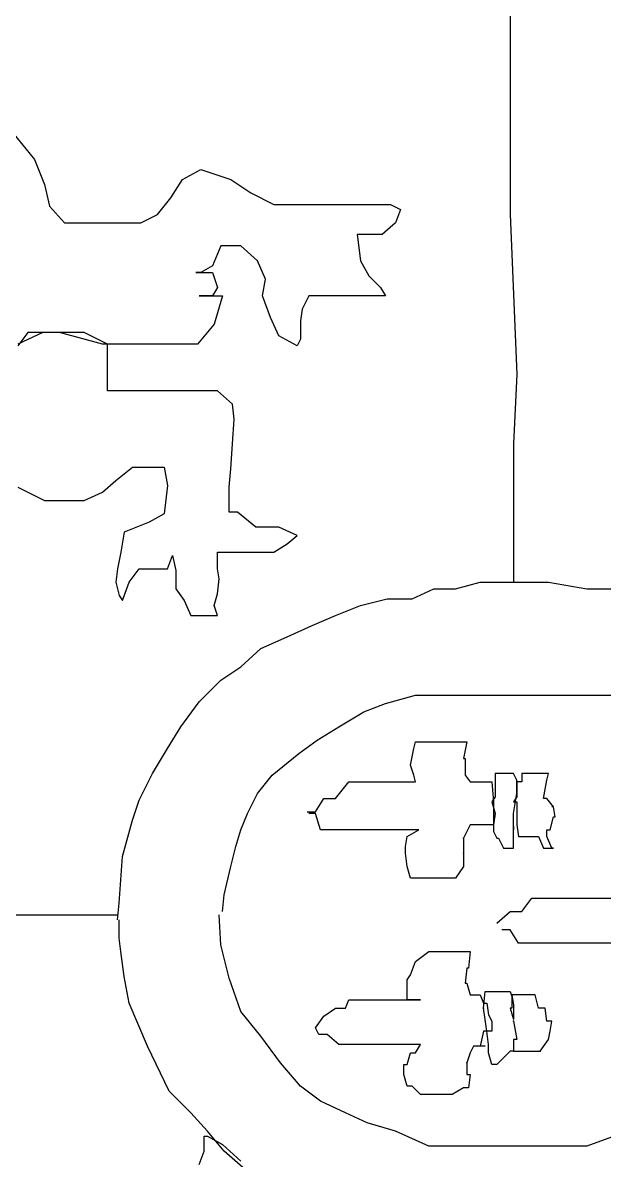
# Model space of a CAD drawing. Extents: x 731654 to 732244, y 4380181 to 4381208.
# Drawn here: x 731689.17 to 731692.67, y 4381040.71 to 4381047.54 of the extents above; entities that cross this region are included whole.
import ezdxf

# ---------------------------------------------------------------- set-up
doc = ezdxf.new("R2010")
doc.units = 0
doc.layers.get('0').update_dxf_attribs({"linetype": 'CONTINUOUS'})

msp = doc.modelspace()

# ---------------------------------------------------------------- linework, layer by layer
at = {"color": 0, "linetype": 'CONTINUOUS'}
for p, q in [((731692.1, 4381047.97), (731692.1, 4381047.32)), ((731692.1, 4381047.97), (731692.1, 4381047.32)), ((731692.1, 4381047.32), (731692.1, 4381046.39)), ((731692.1, 4381047.32), (731692.1, 4381046.39)), ((731689.11, 4381046.88), (731689.24, 4381046.72)), ((731689.11, 4381046.88), (731689.24, 4381046.72)), ((731689.24, 4381046.72), (731689.3, 4381046.57)), ((731689.24, 4381046.72), (731689.3, 4381046.57)), ((731690.13, 4381046.6), (731690.24, 4381046.66)), ((731690.13, 4381046.6), (731690.24, 4381046.66)), ((731690.24, 4381046.66), (731690.42, 4381046.6)), ((731690.24, 4381046.66), (731690.42, 4381046.6)), ((731690.06, 4381046.49), (731690.13, 4381046.6)), ((731690.06, 4381046.49), (731690.13, 4381046.6)), ((731690.42, 4381046.6), (731690.54, 4381046.52)), ((731690.42, 4381046.6), (731690.54, 4381046.52)), ((731689.3, 4381046.57), (731689.33, 4381046.44)), ((731689.3, 4381046.57), (731689.33, 4381046.44)), ((731690.54, 4381046.52), (731690.68, 4381046.45)), ((731690.54, 4381046.52), (731690.68, 4381046.45)), ((731689.98, 4381046.39), (731690.06, 4381046.49)), ((731689.98, 4381046.39), (731690.06, 4381046.49)), ((731689.33, 4381046.44), (731689.42, 4381046.34)), ((731689.33, 4381046.44), (731689.42, 4381046.34)), ((731689.88, 4381046.34), (731689.98, 4381046.39)), ((731689.88, 4381046.34), (731689.98, 4381046.39)), ((731690.68, 4381046.45), (731690.83, 4381046.45)), ((731690.68, 4381046.45), (731690.83, 4381046.45)), ((731690.83, 4381046.45), (731690.98, 4381046.45)), ((731690.83, 4381046.45), (731690.98, 4381046.45)), ((731690.98, 4381046.45), (731691.11, 4381046.45)), ((731690.98, 4381046.45), (731691.11, 4381046.45)), ((731691.11, 4381046.45), (731691.23, 4381046.45)), ((731691.11, 4381046.45), (731691.23, 4381046.45)), ((731691.23, 4381046.45), (731691.29, 4381046.45)), ((731691.23, 4381046.45), (731691.29, 4381046.45)), ((731691.29, 4381046.45), (731691.38, 4381046.45)), ((731691.29, 4381046.45), (731691.38, 4381046.45)), ((731691.38, 4381046.45), (731691.44, 4381046.42)), ((731691.38, 4381046.45), (731691.44, 4381046.42)), ((731691.44, 4381046.42), (731691.41, 4381046.34)), ((731691.44, 4381046.42), (731691.41, 4381046.34)), ((731692.1, 4381046.39), (731692.14, 4381045.43)), ((731692.1, 4381046.39), (731692.14, 4381045.43)), ((731689.42, 4381046.34), (731689.58, 4381046.34)), ((731689.42, 4381046.34), (731689.58, 4381046.34)), ((731689.58, 4381046.34), (731689.73, 4381046.34)), ((731689.58, 4381046.34), (731689.73, 4381046.34)), ((731689.73, 4381046.34), (731689.88, 4381046.34)), ((731689.73, 4381046.34), (731689.88, 4381046.34)), ((731691.41, 4381046.34), (731691.33, 4381046.27)), ((731691.41, 4381046.34), (731691.33, 4381046.27)), ((731691.24, 4381046.27), (731691.18, 4381046.27)), ((731691.18, 4381046.27), (731691.2, 4381046.11)), ((731691.24, 4381046.27), (731691.18, 4381046.27)), ((731691.18, 4381046.27), (731691.2, 4381046.11)), ((731691.33, 4381046.27), (731691.24, 4381046.27)), ((731691.33, 4381046.27), (731691.24, 4381046.27)), ((731690.36, 4381046.2), (731690.31, 4381046.08)), ((731690.36, 4381046.2), (731690.31, 4381046.08)), ((731690.48, 4381046.2), (731690.36, 4381046.2)), ((731690.48, 4381046.2), (731690.36, 4381046.2)), ((731690.58, 4381046.11), (731690.48, 4381046.2)), ((731690.58, 4381046.11), (731690.48, 4381046.2)), ((731690.63, 4381046), (731690.58, 4381046.11)), ((731690.63, 4381046), (731690.58, 4381046.11)), ((731691.2, 4381046.11), (731691.25, 4381046.02)), ((731691.2, 4381046.11), (731691.25, 4381046.02)), ((731690.31, 4381046.08), (731690.24, 4381046.04)), ((731690.31, 4381046.08), (731690.24, 4381046.04)), ((731690.24, 4381046.04), (731690.21, 4381046.04)), ((731690.21, 4381046.04), (731690.31, 4381046.04)), ((731690.24, 4381046.04), (731690.21, 4381046.04)), ((731690.21, 4381046.04), (731690.31, 4381046.04)), ((731690.31, 4381046.04), (731690.34, 4381045.95)), ((731690.31, 4381046.04), (731690.34, 4381045.95)), ((731690.61, 4381045.9), (731690.63, 4381046)), ((731690.61, 4381045.9), (731690.63, 4381046)), ((731691.25, 4381046.02), (731691.32, 4381045.95)), ((731691.25, 4381046.02), (731691.32, 4381045.95)), ((731690.34, 4381045.95), (731690.31, 4381045.9)), ((731690.34, 4381045.95), (731690.31, 4381045.9)), ((731691.32, 4381045.95), (731691.35, 4381045.9)), ((731691.32, 4381045.95), (731691.35, 4381045.9)), ((731690.31, 4381045.9), (731690.23, 4381045.9)), ((731690.23, 4381045.9), (731690.37, 4381045.9)), ((731690.31, 4381045.9), (731690.23, 4381045.9)), ((731690.23, 4381045.9), (731690.37, 4381045.9)), ((731690.37, 4381045.9), (731690.32, 4381045.73)), ((731690.37, 4381045.9), (731690.32, 4381045.73)), ((731690.66, 4381045.77), (731690.61, 4381045.9)), ((731690.66, 4381045.77), (731690.61, 4381045.9)), ((731690.89, 4381045.9), (731690.85, 4381045.82)), ((731690.89, 4381045.9), (731690.85, 4381045.82)), ((731690.92, 4381045.9), (731690.89, 4381045.9)), ((731690.92, 4381045.9), (731690.89, 4381045.9)), ((731691, 4381045.9), (731690.92, 4381045.9)), ((731691, 4381045.9), (731690.92, 4381045.9)), ((731691.07, 4381045.9), (731691, 4381045.9)), ((731691.07, 4381045.9), (731691, 4381045.9)), ((731691.2, 4381045.9), (731691.07, 4381045.9)), ((731691.2, 4381045.9), (731691.07, 4381045.9)), ((731691.3, 4381045.9), (731691.2, 4381045.9)), ((731691.3, 4381045.9), (731691.2, 4381045.9)), ((731691.35, 4381045.9), (731691.3, 4381045.9)), ((731691.35, 4381045.9), (731691.3, 4381045.9)), ((731690.71, 4381045.66), (731690.66, 4381045.77)), ((731690.71, 4381045.66), (731690.66, 4381045.77)), ((731690.85, 4381045.82), (731690.84, 4381045.75)), ((731690.85, 4381045.82), (731690.84, 4381045.75)), ((731690.32, 4381045.73), (731690.22, 4381045.61)), ((731690.32, 4381045.73), (731690.22, 4381045.61)), ((731690.84, 4381045.75), (731690.84, 4381045.64)), ((731690.84, 4381045.75), (731690.84, 4381045.64)), ((731689.2, 4381045.68), (731689.14, 4381045.6)), ((731689.29, 4381045.68), (731689.14, 4381045.61)), ((731689.2, 4381045.68), (731689.14, 4381045.6)), ((731689.29, 4381045.68), (731689.14, 4381045.61)), ((731689.29, 4381045.68), (731689.2, 4381045.68)), ((731689.29, 4381045.68), (731689.2, 4381045.68)), ((731689.39, 4381045.68), (731689.29, 4381045.68)), ((731689.39, 4381045.68), (731689.29, 4381045.68)), ((731689.39, 4381045.68), (731689.29, 4381045.68)), ((731689.39, 4381045.68), (731689.29, 4381045.68)), ((731689.54, 4381045.68), (731689.39, 4381045.68)), ((731689.65, 4381045.61), (731689.39, 4381045.68)), ((731689.54, 4381045.68), (731689.39, 4381045.68)), ((731689.65, 4381045.61), (731689.39, 4381045.68)), ((731689.68, 4381045.61), (731689.54, 4381045.68)), ((731689.68, 4381045.61), (731689.54, 4381045.68)), ((731690.82, 4381045.6), (731690.71, 4381045.66)), ((731690.82, 4381045.6), (731690.71, 4381045.66)), ((731690.84, 4381045.64), (731690.82, 4381045.6)), ((731690.84, 4381045.64), (731690.82, 4381045.6)), ((731689.81, 4381045.61), (731689.65, 4381045.61)), ((731689.81, 4381045.61), (731689.65, 4381045.61)), ((731689.68, 4381045.55), (731689.68, 4381045.61)), ((731689.68, 4381045.55), (731689.68, 4381045.61)), ((731689.92, 4381045.61), (731689.81, 4381045.61)), ((731689.92, 4381045.61), (731689.81, 4381045.61)), ((731690.06, 4381045.61), (731689.92, 4381045.61)), ((731690.06, 4381045.61), (731689.92, 4381045.61)), ((731690.22, 4381045.61), (731690.06, 4381045.61)), ((731690.22, 4381045.61), (731690.06, 4381045.61)), ((731689.68, 4381045.43), (731689.68, 4381045.55)), ((731689.68, 4381045.43), (731689.68, 4381045.55)), ((731689.68, 4381045.33), (731689.68, 4381045.43)), ((731689.68, 4381045.33), (731689.68, 4381045.43)), ((731692.14, 4381045.43), (731692.12, 4381045.01)), ((731692.14, 4381045.43), (731692.12, 4381045.01)), ((731689.75, 4381045.33), (731689.68, 4381045.33)), ((731689.75, 4381045.33), (731689.68, 4381045.33)), ((731689.86, 4381045.33), (731689.75, 4381045.33)), ((731689.86, 4381045.33), (731689.75, 4381045.33)), ((731690.02, 4381045.33), (731689.86, 4381045.33)), ((731690.02, 4381045.33), (731689.86, 4381045.33)), ((731690.22, 4381045.33), (731690.02, 4381045.33)), ((731690.22, 4381045.33), (731690.02, 4381045.33)), ((731690.34, 4381045.33), (731690.22, 4381045.33)), ((731690.34, 4381045.33), (731690.22, 4381045.33)), ((731690.43, 4381045.25), (731690.34, 4381045.33)), ((731690.43, 4381045.25), (731690.34, 4381045.33)), ((731690.44, 4381045.16), (731690.43, 4381045.25)), ((731690.44, 4381045.16), (731690.43, 4381045.25)), ((731690.43, 4381045.01), (731690.44, 4381045.16)), ((731690.43, 4381045.01), (731690.44, 4381045.16)), ((731690.42, 4381044.86), (731690.43, 4381045.01)), ((731690.42, 4381044.86), (731690.43, 4381045.01)), ((731692.12, 4381045.01), (731692.12, 4381044.56)), ((731692.12, 4381045.01), (731692.12, 4381044.56)), ((731689.73, 4381044.79), (731689.83, 4381044.87)), ((731689.73, 4381044.79), (731689.83, 4381044.87)), ((731689.83, 4381044.87), (731689.93, 4381044.87)), ((731689.83, 4381044.87), (731689.93, 4381044.87)), ((731689.93, 4381044.87), (731690.02, 4381044.87)), ((731689.93, 4381044.87), (731690.02, 4381044.87)), ((731690.02, 4381044.87), (731690.04, 4381044.76)), ((731690.02, 4381044.87), (731690.04, 4381044.76)), ((731690.41, 4381044.75), (731690.42, 4381044.86)), ((731690.41, 4381044.75), (731690.42, 4381044.86)), ((731689.14, 4381044.75), (731689.3, 4381044.67)), ((731689.14, 4381044.75), (731689.3, 4381044.67)), ((731689.65, 4381044.72), (731689.73, 4381044.79)), ((731689.65, 4381044.72), (731689.73, 4381044.79)), ((731690.04, 4381044.76), (731690.02, 4381044.59)), ((731690.04, 4381044.76), (731690.02, 4381044.59)), ((731690.41, 4381044.6), (731690.41, 4381044.75)), ((731690.41, 4381044.6), (731690.41, 4381044.75)), ((731689.54, 4381044.67), (731689.65, 4381044.72)), ((731689.54, 4381044.67), (731689.65, 4381044.72)), ((731689.3, 4381044.67), (731689.44, 4381044.67)), ((731689.3, 4381044.67), (731689.44, 4381044.67)), ((731689.44, 4381044.67), (731689.54, 4381044.67)), ((731689.44, 4381044.67), (731689.54, 4381044.67)), ((731689.93, 4381044.54), (731689.78, 4381044.48)), ((731689.93, 4381044.54), (731689.78, 4381044.48)), ((731690.02, 4381044.59), (731689.93, 4381044.54)), ((731690.02, 4381044.59), (731689.93, 4381044.54)), ((731690.46, 4381044.6), (731690.41, 4381044.6)), ((731690.46, 4381044.6), (731690.41, 4381044.6)), ((731690.57, 4381044.51), (731690.46, 4381044.6)), ((731690.57, 4381044.51), (731690.46, 4381044.6)), ((731692.12, 4381044.56), (731692.12, 4381044.31)), ((731692.12, 4381044.56), (731692.12, 4381044.31)), ((731689.78, 4381044.48), (731689.76, 4381044.36)), ((731689.78, 4381044.48), (731689.76, 4381044.36)), ((731690.71, 4381044.51), (731690.57, 4381044.51)), ((731690.71, 4381044.51), (731690.57, 4381044.51)), ((731690.82, 4381044.46), (731690.71, 4381044.51)), ((731690.82, 4381044.46), (731690.71, 4381044.51)), ((731690.68, 4381044.36), (731690.76, 4381044.41)), ((731690.68, 4381044.36), (731690.76, 4381044.41)), ((731690.76, 4381044.41), (731690.82, 4381044.46)), ((731690.76, 4381044.41), (731690.82, 4381044.46)), ((731689.76, 4381044.36), (731689.74, 4381044.26)), ((731689.76, 4381044.36), (731689.74, 4381044.26)), ((731690.04, 4381044.26), (731690.07, 4381044.34)), ((731690.04, 4381044.26), (731690.07, 4381044.34)), ((731690.07, 4381044.34), (731690.09, 4381044.25)), ((731690.07, 4381044.34), (731690.09, 4381044.25)), ((731690.34, 4381044.26), (731690.34, 4381044.36)), ((731690.34, 4381044.36), (731690.43, 4381044.36)), ((731690.34, 4381044.26), (731690.34, 4381044.36)), ((731690.34, 4381044.36), (731690.43, 4381044.36)), ((731690.43, 4381044.36), (731690.52, 4381044.36)), ((731690.43, 4381044.36), (731690.52, 4381044.36)), ((731690.52, 4381044.36), (731690.58, 4381044.36)), ((731690.52, 4381044.36), (731690.58, 4381044.36)), ((731690.58, 4381044.36), (731690.68, 4381044.36)), ((731690.58, 4381044.36), (731690.68, 4381044.36)), ((731692.12, 4381044.31), (731692.12, 4381044.18)), ((731692.12, 4381044.31), (731692.12, 4381044.18)), ((731689.74, 4381044.26), (731689.73, 4381044.18)), ((731689.74, 4381044.26), (731689.73, 4381044.18)), ((731689.81, 4381044.18), (731689.87, 4381044.26)), ((731689.81, 4381044.18), (731689.87, 4381044.26)), ((731689.87, 4381044.26), (731689.95, 4381044.26)), ((731689.87, 4381044.26), (731689.95, 4381044.26)), ((731689.95, 4381044.26), (731690.04, 4381044.26)), ((731689.95, 4381044.26), (731690.04, 4381044.26)), ((731690.09, 4381044.25), (731690.09, 4381044.14)), ((731690.09, 4381044.25), (731690.09, 4381044.14)), ((731690.35, 4381044.2), (731690.34, 4381044.26)), ((731690.35, 4381044.2), (731690.34, 4381044.26)), ((731690.34, 4381044.11), (731690.35, 4381044.2)), ((731690.34, 4381044.11), (731690.35, 4381044.2)), ((731689.73, 4381044.18), (731689.75, 4381044.1)), ((731689.73, 4381044.18), (731689.75, 4381044.1)), ((731689.77, 4381044.07), (731689.81, 4381044.18)), ((731689.77, 4381044.07), (731689.81, 4381044.18)), ((731690.09, 4381044.14), (731690.14, 4381044.07)), ((731690.09, 4381044.14), (731690.14, 4381044.07)), ((731691.51, 4381044.08), (731691.64, 4381044.14)), ((731691.51, 4381044.08), (731691.64, 4381044.14)), ((731691.64, 4381044.14), (731691.77, 4381044.14)), ((731691.64, 4381044.14), (731691.77, 4381044.14)), ((731691.77, 4381044.14), (731691.92, 4381044.18)), ((731691.77, 4381044.14), (731691.92, 4381044.18)), ((731691.92, 4381044.18), (731692.06, 4381044.18)), ((731691.92, 4381044.18), (731692.06, 4381044.18)), ((731692.06, 4381044.18), (731692.14, 4381044.18)), ((731692.06, 4381044.18), (731692.14, 4381044.18)), ((731692.14, 4381044.18), (731692.33, 4381044.18)), ((731692.14, 4381044.18), (731692.33, 4381044.18)), ((731692.33, 4381044.18), (731692.56, 4381044.14)), ((731692.33, 4381044.18), (731692.56, 4381044.14)), ((731692.56, 4381044.14), (731692.74, 4381044.14)), ((731692.56, 4381044.14), (731692.74, 4381044.14)), ((731689.75, 4381044.1), (731689.77, 4381044.07)), ((731689.75, 4381044.1), (731689.77, 4381044.07)), ((731690.14, 4381044.07), (731690.18, 4381043.98)), ((731690.14, 4381044.07), (731690.18, 4381043.98)), ((731690.32, 4381044.04), (731690.34, 4381044.11)), ((731690.32, 4381044.04), (731690.34, 4381044.11)), ((731691.2, 4381044.04), (731691.36, 4381044.08)), ((731691.2, 4381044.04), (731691.36, 4381044.08)), ((731691.36, 4381044.08), (731691.51, 4381044.08)), ((731691.36, 4381044.08), (731691.51, 4381044.08)), ((731690.34, 4381043.98), (731690.32, 4381044.04)), ((731690.34, 4381043.98), (731690.32, 4381044.04)), ((731691.05, 4381043.98), (731691.2, 4381044.04)), ((731691.05, 4381043.98), (731691.2, 4381044.04)), ((731690.18, 4381043.98), (731690.23, 4381043.98)), ((731690.18, 4381043.98), (731690.23, 4381043.98)), ((731690.23, 4381043.98), (731690.28, 4381043.98)), ((731690.23, 4381043.98), (731690.28, 4381043.98)), ((731690.28, 4381043.98), (731690.34, 4381043.98)), ((731690.28, 4381043.98), (731690.34, 4381043.98)), ((731690.91, 4381043.92), (731691.05, 4381043.98)), ((731690.91, 4381043.92), (731691.05, 4381043.98)), ((731690.76, 4381043.85), (731690.91, 4381043.92)), ((731690.76, 4381043.85), (731690.91, 4381043.92)), ((731690.6, 4381043.78), (731690.76, 4381043.85)), ((731690.6, 4381043.78), (731690.76, 4381043.85)), ((731690.48, 4381043.67), (731690.6, 4381043.78)), ((731690.48, 4381043.67), (731690.6, 4381043.78)), ((731690.36, 4381043.59), (731690.48, 4381043.67)), ((731690.36, 4381043.59), (731690.48, 4381043.67)), ((731690.23, 4381043.46), (731690.36, 4381043.59)), ((731690.23, 4381043.46), (731690.36, 4381043.59)), ((731690.12, 4381043.31), (731690.23, 4381043.46)), ((731690.12, 4381043.31), (731690.23, 4381043.46)), ((731691.22, 4381043.4), (731691.35, 4381043.45)), ((731691.22, 4381043.4), (731691.35, 4381043.45)), ((731691.35, 4381043.45), (731691.53, 4381043.5)), ((731691.35, 4381043.45), (731691.53, 4381043.5)), ((731691.53, 4381043.5), (731691.81, 4381043.5)), ((731691.53, 4381043.5), (731691.81, 4381043.5)), ((731691.81, 4381043.5), (731692.02, 4381043.5)), ((731691.81, 4381043.5), (731692.02, 4381043.5)), ((731692.02, 4381043.5), (731692.22, 4381043.5)), ((731692.02, 4381043.5), (731692.22, 4381043.5)), ((731692.22, 4381043.5), (731692.46, 4381043.5)), ((731692.22, 4381043.5), (731692.46, 4381043.5)), ((731692.46, 4381043.5), (731692.65, 4381043.5)), ((731692.46, 4381043.5), (731692.65, 4381043.5)), ((731692.65, 4381043.5), (731692.84, 4381043.5)), ((731692.65, 4381043.5), (731692.84, 4381043.5)), ((731691.07, 4381043.31), (731691.22, 4381043.4)), ((731691.07, 4381043.31), (731691.22, 4381043.4)), ((731690.04, 4381043.18), (731690.12, 4381043.31)), ((731690.04, 4381043.18), (731690.12, 4381043.31)), ((731690.94, 4381043.23), (731691.07, 4381043.31)), ((731690.94, 4381043.23), (731691.07, 4381043.31)), ((731689.95, 4381043.03), (731690.04, 4381043.18)), ((731689.95, 4381043.03), (731690.04, 4381043.18)), ((731690.83, 4381043.15), (731690.94, 4381043.23)), ((731690.83, 4381043.15), (731690.94, 4381043.23)), ((731691.5, 4381043.08), (731691.52, 4381043.18)), ((731691.5, 4381043.08), (731691.52, 4381043.18)), ((731691.52, 4381043.18), (731691.53, 4381043.22)), ((731691.52, 4381043.18), (731691.53, 4381043.22)), ((731691.53, 4381043.22), (731691.56, 4381043.22)), ((731691.53, 4381043.22), (731691.56, 4381043.22)), ((731691.56, 4381043.22), (731691.64, 4381043.22)), ((731691.56, 4381043.22), (731691.64, 4381043.22)), ((731691.64, 4381043.22), (731691.71, 4381043.22)), ((731691.64, 4381043.22), (731691.71, 4381043.22)), ((731691.71, 4381043.22), (731691.76, 4381043.22)), ((731691.71, 4381043.22), (731691.76, 4381043.22)), ((731691.76, 4381043.22), (731691.83, 4381043.22)), ((731691.76, 4381043.22), (731691.83, 4381043.22)), ((731691.84, 4381043.22), (731691.82, 4381043.12)), ((731691.84, 4381043.22), (731691.82, 4381043.12)), ((731691.83, 4381043.22), (731691.84, 4381043.22)), ((731691.83, 4381043.22), (731691.84, 4381043.22)), ((731690.67, 4381043.02), (731690.83, 4381043.15)), ((731690.67, 4381043.02), (731690.83, 4381043.15)), ((731691.82, 4381043.12), (731691.83, 4381043.12)), ((731691.82, 4381043.12), (731691.83, 4381043.12)), ((731691.83, 4381043.12), (731691.83, 4381043.02)), ((731691.83, 4381043.12), (731691.83, 4381043.02)), ((731691.52, 4381043.02), (731691.5, 4381043.08)), ((731691.52, 4381043.02), (731691.5, 4381043.08)), ((731689.87, 4381042.87), (731689.95, 4381043.03)), ((731689.87, 4381042.87), (731689.95, 4381043.03)), ((731690.58, 4381042.91), (731690.67, 4381043.02)), ((731690.58, 4381042.91), (731690.67, 4381043.02)), ((731691.05, 4381042.88), (731691.13, 4381042.98)), ((731691.05, 4381042.88), (731691.13, 4381042.98)), ((731691.13, 4381042.98), (731691.2, 4381042.98)), ((731691.13, 4381042.98), (731691.2, 4381042.98)), ((731691.2, 4381042.98), (731691.28, 4381042.98)), ((731691.2, 4381042.98), (731691.28, 4381042.98)), ((731691.28, 4381042.98), (731691.36, 4381042.98)), ((731691.28, 4381042.98), (731691.36, 4381042.98)), ((731691.36, 4381042.98), (731691.44, 4381042.98)), ((731691.36, 4381042.98), (731691.44, 4381042.98)), ((731691.44, 4381042.98), (731691.48, 4381042.98)), ((731691.44, 4381042.98), (731691.48, 4381042.98)), ((731691.48, 4381042.98), (731691.53, 4381042.98)), ((731691.48, 4381042.98), (731691.53, 4381042.98)), ((731691.53, 4381042.98), (731691.52, 4381043.02)), ((731691.53, 4381042.98), (731691.52, 4381043.02)), ((731691.83, 4381043.02), (731691.86, 4381042.98)), ((731691.83, 4381043.02), (731691.86, 4381042.98)), ((731691.86, 4381042.98), (731691.94, 4381042.98)), ((731691.86, 4381042.98), (731691.94, 4381042.98)), ((731691.94, 4381042.98), (731691.97, 4381042.98)), ((731691.94, 4381042.98), (731691.97, 4381042.98)), ((731691.97, 4381042.98), (731691.99, 4381042.98)), ((731691.97, 4381042.98), (731691.99, 4381042.98)), ((731691.99, 4381042.98), (731692, 4381042.86)), ((731691.99, 4381042.98), (731692, 4381042.86)), ((731692.04, 4381043.03), (731692.01, 4381043.03)), ((731692.01, 4381043.03), (731692.01, 4381042.96)), ((731692.04, 4381043.03), (731692.01, 4381043.03)), ((731692.01, 4381043.03), (731692.01, 4381042.96)), ((731692.08, 4381043.03), (731692.04, 4381043.03)), ((731692.08, 4381043.03), (731692.04, 4381043.03)), ((731692.12, 4381043.03), (731692.08, 4381043.03)), ((731692.12, 4381043.03), (731692.08, 4381043.03)), ((731692.14, 4381042.99), (731692.12, 4381043.03)), ((731692.14, 4381042.99), (731692.12, 4381043.03)), ((731692.14, 4381042.91), (731692.14, 4381042.99)), ((731692.14, 4381042.91), (731692.14, 4381042.99)), ((731692.17, 4381042.98), (731692.14, 4381042.98)), ((731692.14, 4381042.98), (731692.14, 4381042.89)), ((731692.17, 4381042.98), (731692.14, 4381042.98)), ((731692.14, 4381042.98), (731692.14, 4381042.89)), ((731692.22, 4381043.03), (731692.17, 4381043.03)), ((731692.17, 4381043.03), (731692.17, 4381042.98)), ((731692.22, 4381043.03), (731692.17, 4381043.03)), ((731692.17, 4381043.03), (731692.17, 4381042.98)), ((731692.25, 4381043.03), (731692.22, 4381043.03)), ((731692.25, 4381043.03), (731692.22, 4381043.03)), ((731692.28, 4381043.03), (731692.25, 4381043.03)), ((731692.28, 4381043.03), (731692.25, 4381043.03)), ((731692.31, 4381043.03), (731692.28, 4381043.03)), ((731692.31, 4381043.03), (731692.28, 4381043.03)), ((731692.3, 4381042.88), (731692.32, 4381042.99)), ((731692.3, 4381042.88), (731692.32, 4381042.99)), ((731692.33, 4381043.03), (731692.31, 4381043.03)), ((731692.33, 4381043.03), (731692.31, 4381043.03)), ((731692.32, 4381042.99), (731692.33, 4381043.03)), ((731692.32, 4381042.99), (731692.33, 4381043.03)), ((731690.52, 4381042.79), (731690.58, 4381042.91)), ((731690.52, 4381042.79), (731690.58, 4381042.91)), ((731692.01, 4381042.96), (731692.01, 4381042.89)), ((731692.01, 4381042.96), (731692.01, 4381042.89)), ((731692.12, 4381042.79), (731692.14, 4381042.91)), ((731692.12, 4381042.79), (731692.14, 4381042.91)), ((731689.83, 4381042.75), (731689.87, 4381042.87)), ((731689.83, 4381042.75), (731689.87, 4381042.87)), ((731690.93, 4381042.8), (731690.98, 4381042.88)), ((731690.93, 4381042.8), (731690.98, 4381042.88)), ((731690.98, 4381042.88), (731691.05, 4381042.88)), ((731690.98, 4381042.88), (731691.05, 4381042.88)), ((731692.01, 4381042.89), (731691.99, 4381042.86)), ((731692.01, 4381042.89), (731691.99, 4381042.86)), ((731691.99, 4381042.86), (731692.01, 4381042.79)), ((731691.99, 4381042.86), (731692.01, 4381042.79)), ((731692, 4381042.86), (731692, 4381042.79)), ((731692, 4381042.86), (731692, 4381042.79)), ((731692.14, 4381042.89), (731692.12, 4381042.86)), ((731692.14, 4381042.89), (731692.12, 4381042.86)), ((731692.12, 4381042.86), (731692.14, 4381042.86)), ((731692.12, 4381042.86), (731692.14, 4381042.86)), ((731692.14, 4381042.86), (731692.14, 4381042.77)), ((731692.14, 4381042.86), (731692.14, 4381042.77)), ((731692.32, 4381042.88), (731692.3, 4381042.88)), ((731692.32, 4381042.88), (731692.3, 4381042.88)), ((731692.36, 4381042.83), (731692.32, 4381042.88)), ((731692.36, 4381042.83), (731692.32, 4381042.88)), ((731692.36, 4381042.83), (731692.35, 4381042.83)), ((731692.36, 4381042.83), (731692.35, 4381042.83)), ((731692.37, 4381042.77), (731692.36, 4381042.83)), ((731692.37, 4381042.77), (731692.36, 4381042.83)), ((731690.48, 4381042.69), (731690.52, 4381042.79)), ((731690.48, 4381042.69), (731690.52, 4381042.79)), ((731690.88, 4381042.8), (731690.93, 4381042.8)), ((731690.88, 4381042.8), (731690.93, 4381042.8)), ((731690.93, 4381042.79), (731690.89, 4381042.79)), ((731690.93, 4381042.79), (731690.89, 4381042.79)), ((731690.96, 4381042.69), (731690.93, 4381042.79)), ((731690.96, 4381042.69), (731690.93, 4381042.79)), ((731692, 4381042.79), (731692, 4381042.72)), ((731692.01, 4381042.79), (731692, 4381042.72)), ((731692, 4381042.79), (731692, 4381042.72)), ((731692.01, 4381042.79), (731692, 4381042.72)), ((731692.12, 4381042.69), (731692.12, 4381042.79)), ((731692.12, 4381042.69), (731692.12, 4381042.79)), ((731692.14, 4381042.77), (731692.14, 4381042.72)), ((731692.14, 4381042.77), (731692.14, 4381042.72)), ((731692.34, 4381042.69), (731692.36, 4381042.77)), ((731692.34, 4381042.69), (731692.36, 4381042.77)), ((731692.36, 4381042.77), (731692.37, 4381042.77)), ((731692.36, 4381042.77), (731692.37, 4381042.77)), ((731689.77, 4381042.53), (731689.83, 4381042.75)), ((731689.77, 4381042.53), (731689.83, 4381042.75)), ((731691.86, 4381042.72), (731691.82, 4381042.64)), ((731691.86, 4381042.72), (731691.82, 4381042.64)), ((731691.92, 4381042.72), (731691.86, 4381042.72)), ((731691.92, 4381042.72), (731691.86, 4381042.72)), ((731691.96, 4381042.72), (731691.92, 4381042.72)), ((731691.96, 4381042.72), (731691.92, 4381042.72)), ((731692, 4381042.72), (731691.96, 4381042.72)), ((731692, 4381042.72), (731691.96, 4381042.72)), ((731692, 4381042.72), (731692, 4381042.68)), ((731692, 4381042.72), (731692, 4381042.68)), ((731692.12, 4381042.64), (731692.12, 4381042.71)), ((731692.12, 4381042.71), (731692.12, 4381042.69)), ((731692.12, 4381042.64), (731692.12, 4381042.71)), ((731692.12, 4381042.71), (731692.12, 4381042.69)), ((731692.14, 4381042.72), (731692.15, 4381042.65)), ((731692.14, 4381042.72), (731692.15, 4381042.65)), ((731690.45, 4381042.59), (731690.48, 4381042.69)), ((731690.45, 4381042.59), (731690.48, 4381042.69)), ((731691.02, 4381042.69), (731690.96, 4381042.69)), ((731691.02, 4381042.69), (731690.96, 4381042.69)), ((731691.07, 4381042.69), (731691.02, 4381042.69)), ((731691.07, 4381042.69), (731691.02, 4381042.69)), ((731691.16, 4381042.69), (731691.07, 4381042.69)), ((731691.16, 4381042.69), (731691.07, 4381042.69)), ((731691.24, 4381042.69), (731691.16, 4381042.69)), ((731691.24, 4381042.69), (731691.16, 4381042.69)), ((731691.35, 4381042.69), (731691.24, 4381042.69)), ((731691.35, 4381042.69), (731691.24, 4381042.69)), ((731691.42, 4381042.69), (731691.35, 4381042.69)), ((731691.42, 4381042.69), (731691.35, 4381042.69)), ((731691.48, 4381042.69), (731691.42, 4381042.69)), ((731691.48, 4381042.69), (731691.42, 4381042.69)), ((731691.47, 4381042.59), (731691.48, 4381042.65)), ((731691.47, 4381042.59), (731691.48, 4381042.65)), ((731691.48, 4381042.65), (731691.55, 4381042.69)), ((731691.55, 4381042.69), (731691.48, 4381042.69)), ((731691.48, 4381042.65), (731691.55, 4381042.69)), ((731691.55, 4381042.69), (731691.48, 4381042.69)), ((731691.82, 4381042.64), (731691.82, 4381042.55)), ((731691.82, 4381042.64), (731691.82, 4381042.55)), ((731692, 4381042.68), (731692.02, 4381042.64)), ((731692, 4381042.68), (731692.02, 4381042.64)), ((731692.02, 4381042.64), (731692.03, 4381042.64)), ((731692.02, 4381042.64), (731692.03, 4381042.64)), ((731692.03, 4381042.64), (731692.06, 4381042.58)), ((731692.03, 4381042.64), (731692.06, 4381042.58)), ((731692.12, 4381042.58), (731692.12, 4381042.64)), ((731692.12, 4381042.58), (731692.12, 4381042.64)), ((731692.15, 4381042.65), (731692.17, 4381042.65)), ((731692.15, 4381042.65), (731692.17, 4381042.65)), ((731692.17, 4381042.65), (731692.2, 4381042.65)), ((731692.17, 4381042.65), (731692.2, 4381042.65)), ((731692.2, 4381042.65), (731692.22, 4381042.65)), ((731692.2, 4381042.65), (731692.22, 4381042.65)), ((731692.22, 4381042.65), (731692.27, 4381042.65)), ((731692.22, 4381042.65), (731692.27, 4381042.65)), ((731692.27, 4381042.65), (731692.3, 4381042.58)), ((731692.27, 4381042.65), (731692.3, 4381042.58)), ((731692.32, 4381042.65), (731692.32, 4381042.69)), ((731692.32, 4381042.69), (731692.34, 4381042.69)), ((731692.32, 4381042.65), (731692.32, 4381042.69)), ((731692.32, 4381042.69), (731692.34, 4381042.69)), ((731692.35, 4381042.58), (731692.32, 4381042.65)), ((731692.35, 4381042.58), (731692.32, 4381042.65)), ((731690.42, 4381042.47), (731690.45, 4381042.59)), ((731690.42, 4381042.47), (731690.45, 4381042.59)), ((731691.47, 4381042.55), (731691.47, 4381042.59)), ((731691.47, 4381042.55), (731691.47, 4381042.59)), ((731692.06, 4381042.58), (731692.12, 4381042.58)), ((731692.06, 4381042.58), (731692.12, 4381042.58)), ((731692.3, 4381042.58), (731692.36, 4381042.58)), ((731692.3, 4381042.58), (731692.36, 4381042.58)), ((731692.36, 4381042.58), (731692.35, 4381042.58)), ((731692.36, 4381042.58), (731692.35, 4381042.58)), ((731689.75, 4381042.25), (731689.77, 4381042.53)), ((731689.75, 4381042.25), (731689.77, 4381042.53)), ((731691.48, 4381042.47), (731691.47, 4381042.55)), ((731691.48, 4381042.47), (731691.47, 4381042.55)), ((731691.82, 4381042.55), (731691.82, 4381042.47)), ((731691.82, 4381042.55), (731691.82, 4381042.47)), ((731690.38, 4381042.3), (731690.42, 4381042.47)), ((731690.38, 4381042.3), (731690.42, 4381042.47)), ((731691.5, 4381042.4), (731691.48, 4381042.47)), ((731691.5, 4381042.4), (731691.48, 4381042.47)), ((731691.82, 4381042.47), (731691.77, 4381042.4)), ((731691.82, 4381042.47), (731691.77, 4381042.4)), ((731691.53, 4381042.4), (731691.5, 4381042.4)), ((731691.53, 4381042.4), (731691.5, 4381042.4)), ((731691.61, 4381042.4), (731691.53, 4381042.4)), ((731691.61, 4381042.4), (731691.53, 4381042.4)), ((731691.66, 4381042.4), (731691.61, 4381042.4)), ((731691.66, 4381042.4), (731691.61, 4381042.4)), ((731691.73, 4381042.4), (731691.66, 4381042.4)), ((731691.73, 4381042.4), (731691.66, 4381042.4)), ((731691.77, 4381042.4), (731691.73, 4381042.4)), ((731691.77, 4381042.4), (731691.73, 4381042.4)), ((731690.37, 4381042.2), (731690.38, 4381042.3)), ((731690.37, 4381042.2), (731690.38, 4381042.3)), ((731689.74, 4381042.15), (731689.75, 4381042.25)), ((731689.74, 4381042.15), (731689.75, 4381042.25)), ((731692.17, 4381042.2), (731692.23, 4381042.28)), ((731692.17, 4381042.2), (731692.23, 4381042.28)), ((731692.23, 4381042.28), (731692.29, 4381042.28)), ((731692.23, 4381042.28), (731692.29, 4381042.28)), ((731692.29, 4381042.28), (731692.36, 4381042.28)), ((731692.29, 4381042.28), (731692.36, 4381042.28)), ((731692.36, 4381042.28), (731692.42, 4381042.28)), ((731692.36, 4381042.28), (731692.42, 4381042.28)), ((731692.42, 4381042.28), (731692.49, 4381042.28)), ((731692.42, 4381042.28), (731692.49, 4381042.28)), ((731692.49, 4381042.28), (731692.55, 4381042.28)), ((731692.49, 4381042.28), (731692.55, 4381042.28)), ((731692.55, 4381042.28), (731692.6, 4381042.28)), ((731692.55, 4381042.28), (731692.6, 4381042.28)), ((731692.6, 4381042.28), (731692.66, 4381042.28)), ((731692.6, 4381042.28), (731692.66, 4381042.28)), ((731692.66, 4381042.28), (731692.71, 4381042.28)), ((731692.66, 4381042.28), (731692.71, 4381042.28)), ((731688.97, 4381042.18), (731689.59, 4381042.18)), ((731688.97, 4381042.18), (731689.59, 4381042.18)), ((731689.59, 4381042.18), (731689.74, 4381042.18)), ((731689.59, 4381042.18), (731689.74, 4381042.18)), ((731689.75, 4381042.04), (731689.75, 4381042.15)), ((731689.75, 4381042.04), (731689.75, 4381042.15)), ((731690.36, 4381042), (731690.35, 4381042.18)), ((731690.36, 4381042), (731690.35, 4381042.18)), ((731692.02, 4381042.13), (731692.1, 4381042.2)), ((731692.02, 4381042.13), (731692.1, 4381042.2)), ((731692.1, 4381042.2), (731692.17, 4381042.2)), ((731692.1, 4381042.2), (731692.17, 4381042.2)), ((731692.1, 4381042.09), (731692.05, 4381042.09)), ((731692.1, 4381042.09), (731692.05, 4381042.09)), ((731692.15, 4381042.01), (731692.1, 4381042.09)), ((731692.15, 4381042.01), (731692.1, 4381042.09)), ((731689.76, 4381041.96), (731689.75, 4381042.04)), ((731689.76, 4381041.96), (731689.75, 4381042.04)), ((731692.22, 4381042.01), (731692.15, 4381042.01)), ((731692.22, 4381042.01), (731692.15, 4381042.01)), ((731692.29, 4381042.01), (731692.22, 4381042.01)), ((731692.29, 4381042.01), (731692.22, 4381042.01)), ((731692.35, 4381042.01), (731692.29, 4381042.01)), ((731692.35, 4381042.01), (731692.29, 4381042.01)), ((731692.45, 4381042.01), (731692.35, 4381042.01)), ((731692.45, 4381042.01), (731692.35, 4381042.01)), ((731692.53, 4381042.01), (731692.45, 4381042.01)), ((731692.53, 4381042.01), (731692.45, 4381042.01)), ((731692.63, 4381042.01), (731692.53, 4381042.01)), ((731692.63, 4381042.01), (731692.53, 4381042.01)), ((731692.73, 4381042.01), (731692.63, 4381042.01)), ((731692.73, 4381042.01), (731692.63, 4381042.01)), ((731689.78, 4381041.81), (731689.76, 4381041.96)), ((731689.78, 4381041.81), (731689.76, 4381041.96)), ((731690.41, 4381041.8), (731690.36, 4381042)), ((731690.41, 4381041.8), (731690.36, 4381042)), ((731691.53, 4381041.9), (731691.61, 4381041.96)), ((731691.53, 4381041.9), (731691.61, 4381041.96)), ((731691.61, 4381041.96), (731691.68, 4381041.96)), ((731691.61, 4381041.96), (731691.68, 4381041.96)), ((731691.68, 4381041.96), (731691.76, 4381041.96)), ((731691.68, 4381041.96), (731691.76, 4381041.96)), ((731691.76, 4381041.96), (731691.81, 4381041.96)), ((731691.76, 4381041.96), (731691.81, 4381041.96)), ((731691.81, 4381041.96), (731691.86, 4381041.96)), ((731691.81, 4381041.96), (731691.86, 4381041.96)), ((731691.86, 4381041.96), (731691.85, 4381041.86)), ((731691.86, 4381041.96), (731691.85, 4381041.86)), ((731691.5, 4381041.82), (731691.53, 4381041.9)), ((731691.5, 4381041.82), (731691.53, 4381041.9)), ((731689.81, 4381041.65), (731689.78, 4381041.81)), ((731689.81, 4381041.65), (731689.78, 4381041.81)), ((731691.48, 4381041.79), (731691.5, 4381041.82)), ((731691.48, 4381041.79), (731691.5, 4381041.82)), ((731691.84, 4381041.86), (731691.83, 4381041.77)), ((731691.84, 4381041.86), (731691.83, 4381041.77)), ((731691.85, 4381041.86), (731691.84, 4381041.86)), ((731691.85, 4381041.86), (731691.84, 4381041.86)), ((731690.48, 4381041.6), (731690.41, 4381041.8)), ((731690.48, 4381041.6), (731690.41, 4381041.8)), ((731691.48, 4381041.67), (731691.48, 4381041.79)), ((731691.48, 4381041.67), (731691.48, 4381041.79)), ((731691.83, 4381041.77), (731691.84, 4381041.77)), ((731691.83, 4381041.77), (731691.84, 4381041.77)), ((731691.84, 4381041.77), (731691.86, 4381041.7)), ((731691.84, 4381041.77), (731691.86, 4381041.7)), ((731691.11, 4381041.62), (731691.13, 4381041.67)), ((731691.11, 4381041.62), (731691.13, 4381041.67)), ((731691.13, 4381041.67), (731691.21, 4381041.67)), ((731691.13, 4381041.67), (731691.21, 4381041.67)), ((731691.21, 4381041.67), (731691.26, 4381041.67)), ((731691.21, 4381041.67), (731691.26, 4381041.67)), ((731691.26, 4381041.67), (731691.35, 4381041.67)), ((731691.26, 4381041.67), (731691.35, 4381041.67)), ((731691.35, 4381041.67), (731691.44, 4381041.67)), ((731691.35, 4381041.67), (731691.44, 4381041.67)), ((731691.44, 4381041.67), (731691.48, 4381041.67)), ((731691.44, 4381041.67), (731691.48, 4381041.67)), ((731691.48, 4381041.67), (731691.52, 4381041.67)), ((731691.52, 4381041.67), (731691.48, 4381041.67)), ((731691.48, 4381041.67), (731691.52, 4381041.67)), ((731691.52, 4381041.67), (731691.48, 4381041.67)), ((731691.52, 4381041.67), (731691.56, 4381041.67)), ((731691.56, 4381041.67), (731691.52, 4381041.67)), ((731691.52, 4381041.67), (731691.56, 4381041.67)), ((731691.56, 4381041.67), (731691.52, 4381041.67)), ((731691.86, 4381041.7), (731691.88, 4381041.7)), ((731691.86, 4381041.7), (731691.88, 4381041.7)), ((731691.88, 4381041.7), (731691.92, 4381041.7)), ((731691.88, 4381041.7), (731691.92, 4381041.7)), ((731691.92, 4381041.7), (731691.94, 4381041.65)), ((731691.92, 4381041.7), (731691.94, 4381041.65)), ((731691.94, 4381041.62), (731691.95, 4381041.72)), ((731691.94, 4381041.62), (731691.95, 4381041.72)), ((731691.95, 4381041.72), (731691.99, 4381041.72)), ((731691.95, 4381041.72), (731691.99, 4381041.72)), ((731691.99, 4381041.72), (731692.02, 4381041.72)), ((731691.99, 4381041.72), (731692.02, 4381041.72)), ((731692.02, 4381041.72), (731692.06, 4381041.72)), ((731692.02, 4381041.72), (731692.06, 4381041.72)), ((731692.06, 4381041.72), (731692.1, 4381041.72)), ((731692.06, 4381041.72), (731692.1, 4381041.72)), ((731692.1, 4381041.72), (731692.11, 4381041.69)), ((731692.1, 4381041.72), (731692.11, 4381041.69)), ((731692.12, 4381041.7), (731692.11, 4381041.7)), ((731692.11, 4381041.7), (731692.12, 4381041.64)), ((731692.12, 4381041.7), (731692.11, 4381041.7)), ((731692.11, 4381041.7), (731692.12, 4381041.64)), ((731692.11, 4381041.69), (731692.11, 4381041.62)), ((731692.11, 4381041.69), (731692.11, 4381041.62)), ((731692.15, 4381041.7), (731692.12, 4381041.7)), ((731692.15, 4381041.7), (731692.12, 4381041.7)), ((731692.2, 4381041.7), (731692.15, 4381041.7)), ((731692.2, 4381041.7), (731692.15, 4381041.7)), ((731692.25, 4381041.7), (731692.2, 4381041.7)), ((731692.25, 4381041.7), (731692.2, 4381041.7)), ((731692.27, 4381041.62), (731692.25, 4381041.7)), ((731692.27, 4381041.62), (731692.25, 4381041.7)), ((731689.92, 4381041.39), (731689.81, 4381041.65)), ((731689.92, 4381041.39), (731689.81, 4381041.65)), ((731690.6, 4381041.45), (731690.48, 4381041.6)), ((731690.6, 4381041.45), (731690.48, 4381041.6)), ((731690.98, 4381041.57), (731691.05, 4381041.62)), ((731690.98, 4381041.57), (731691.05, 4381041.62)), ((731691.05, 4381041.62), (731691.11, 4381041.62)), ((731691.05, 4381041.62), (731691.11, 4381041.62)), ((731691.94, 4381041.65), (731691.96, 4381041.65)), ((731691.94, 4381041.65), (731691.96, 4381041.65)), ((731691.95, 4381041.55), (731691.94, 4381041.62)), ((731691.95, 4381041.55), (731691.94, 4381041.62)), ((731691.96, 4381041.65), (731691.97, 4381041.58)), ((731691.96, 4381041.65), (731691.97, 4381041.58)), ((731692.11, 4381041.62), (731692.1, 4381041.62)), ((731692.1, 4381041.62), (731692.12, 4381041.55)), ((731692.11, 4381041.62), (731692.1, 4381041.62)), ((731692.1, 4381041.62), (731692.12, 4381041.55)), ((731692.12, 4381041.64), (731692.12, 4381041.62)), ((731692.12, 4381041.64), (731692.12, 4381041.62)), ((731692.12, 4381041.62), (731692.12, 4381041.55)), ((731692.12, 4381041.62), (731692.12, 4381041.55)), ((731692.29, 4381041.62), (731692.27, 4381041.62)), ((731692.29, 4381041.62), (731692.27, 4381041.62)), ((731692.31, 4381041.62), (731692.29, 4381041.62)), ((731692.31, 4381041.62), (731692.29, 4381041.62)), ((731692.32, 4381041.54), (731692.31, 4381041.62)), ((731692.32, 4381041.54), (731692.31, 4381041.62)), ((731690.93, 4381041.5), (731690.98, 4381041.57)), ((731690.93, 4381041.5), (731690.98, 4381041.57)), ((731691.96, 4381041.48), (731691.95, 4381041.55)), ((731691.96, 4381041.48), (731691.95, 4381041.55)), ((731691.97, 4381041.58), (731691.99, 4381041.54)), ((731691.97, 4381041.58), (731691.99, 4381041.54)), ((731691.99, 4381041.54), (731691.99, 4381041.48)), ((731691.99, 4381041.54), (731691.99, 4381041.48)), ((731692.12, 4381041.54), (731692.14, 4381041.43)), ((731692.12, 4381041.54), (731692.14, 4381041.43)), ((731692.35, 4381041.54), (731692.32, 4381041.54)), ((731692.35, 4381041.54), (731692.32, 4381041.54)), ((731692.34, 4381041.48), (731692.35, 4381041.54)), ((731692.34, 4381041.48), (731692.35, 4381041.54)), ((731690.95, 4381041.46), (731690.93, 4381041.5)), ((731690.95, 4381041.46), (731690.93, 4381041.5)), ((731691.94, 4381041.48), (731691.92, 4381041.39)), ((731691.94, 4381041.48), (731691.92, 4381041.39)), ((731691.96, 4381041.48), (731691.94, 4381041.48)), ((731691.96, 4381041.48), (731691.94, 4381041.48)), ((731691.97, 4381041.4), (731691.96, 4381041.48)), ((731691.99, 4381041.48), (731691.96, 4381041.48)), ((731691.97, 4381041.4), (731691.96, 4381041.48)), ((731691.99, 4381041.48), (731691.96, 4381041.48)), ((731692.33, 4381041.43), (731692.34, 4381041.48)), ((731692.33, 4381041.43), (731692.34, 4381041.48)), ((731690.72, 4381041.29), (731690.6, 4381041.45)), ((731690.72, 4381041.29), (731690.6, 4381041.45)), ((731691, 4381041.46), (731690.95, 4381041.46)), ((731691, 4381041.46), (731690.95, 4381041.46)), ((731691.07, 4381041.4), (731691, 4381041.46)), ((731691.07, 4381041.4), (731691, 4381041.46)), ((731691.17, 4381041.4), (731691.07, 4381041.4)), ((731691.17, 4381041.4), (731691.07, 4381041.4)), ((731691.26, 4381041.4), (731691.17, 4381041.4)), ((731691.26, 4381041.4), (731691.17, 4381041.4)), ((731691.33, 4381041.4), (731691.26, 4381041.4)), ((731691.33, 4381041.4), (731691.26, 4381041.4)), ((731691.38, 4381041.4), (731691.33, 4381041.4)), ((731691.38, 4381041.4), (731691.33, 4381041.4)), ((731691.44, 4381041.4), (731691.38, 4381041.4)), ((731691.44, 4381041.4), (731691.38, 4381041.4)), ((731691.51, 4381041.4), (731691.44, 4381041.4)), ((731691.51, 4381041.4), (731691.44, 4381041.4)), ((731691.56, 4381041.4), (731691.51, 4381041.4)), ((731691.56, 4381041.4), (731691.51, 4381041.4)), ((731691.53, 4381041.35), (731691.56, 4381041.4)), ((731691.53, 4381041.35), (731691.56, 4381041.4)), ((731691.97, 4381041.35), (731691.97, 4381041.4)), ((731691.97, 4381041.35), (731691.97, 4381041.4)), ((731692.14, 4381041.43), (731692.12, 4381041.43)), ((731692.12, 4381041.43), (731692.12, 4381041.36)), ((731692.14, 4381041.43), (731692.12, 4381041.43)), ((731692.12, 4381041.43), (731692.12, 4381041.36)), ((731692.28, 4381041.36), (731692.33, 4381041.43)), ((731692.28, 4381041.36), (731692.33, 4381041.43)), ((731690.05, 4381041.12), (731689.92, 4381041.39)), ((731690.05, 4381041.12), (731689.92, 4381041.39)), ((731691.48, 4381041.28), (731691.5, 4381041.35)), ((731691.48, 4381041.28), (731691.5, 4381041.35)), ((731691.5, 4381041.35), (731691.53, 4381041.35)), ((731691.5, 4381041.35), (731691.53, 4381041.35)), ((731691.86, 4381041.35), (731691.84, 4381041.29)), ((731691.86, 4381041.35), (731691.84, 4381041.29)), ((731691.88, 4381041.39), (731691.86, 4381041.35)), ((731691.88, 4381041.39), (731691.86, 4381041.35)), ((731691.92, 4381041.39), (731691.88, 4381041.39)), ((731691.92, 4381041.39), (731691.88, 4381041.39)), ((731691.95, 4381041.39), (731691.92, 4381041.39)), ((731691.95, 4381041.39), (731691.92, 4381041.39)), ((731691.99, 4381041.28), (731691.97, 4381041.35)), ((731691.99, 4381041.28), (731691.97, 4381041.35)), ((731692.1, 4381041.36), (731692.02, 4381041.28)), ((731692.1, 4381041.36), (731692.02, 4381041.28)), ((731692.12, 4381041.36), (731692.1, 4381041.36)), ((731692.12, 4381041.36), (731692.1, 4381041.36)), ((731692.12, 4381041.36), (731692.17, 4381041.36)), ((731692.12, 4381041.36), (731692.17, 4381041.36)), ((731692.17, 4381041.36), (731692.2, 4381041.36)), ((731692.17, 4381041.36), (731692.2, 4381041.36)), ((731692.2, 4381041.36), (731692.23, 4381041.36)), ((731692.2, 4381041.36), (731692.23, 4381041.36)), ((731692.23, 4381041.36), (731692.26, 4381041.36)), ((731692.23, 4381041.36), (731692.26, 4381041.36)), ((731692.26, 4381041.36), (731692.28, 4381041.36)), ((731692.26, 4381041.36), (731692.28, 4381041.36)), ((731690.84, 4381041.15), (731690.72, 4381041.29)), ((731690.84, 4381041.15), (731690.72, 4381041.29)), ((731691.46, 4381041.22), (731691.46, 4381041.28)), ((731691.46, 4381041.28), (731691.48, 4381041.28)), ((731691.46, 4381041.22), (731691.46, 4381041.28)), ((731691.46, 4381041.28), (731691.48, 4381041.28)), ((731691.84, 4381041.29), (731691.84, 4381041.22)), ((731691.84, 4381041.29), (731691.84, 4381041.22)), ((731692.02, 4381041.28), (731691.99, 4381041.28)), ((731692.02, 4381041.28), (731691.99, 4381041.28)), ((731691.48, 4381041.15), (731691.46, 4381041.22)), ((731691.48, 4381041.15), (731691.46, 4381041.22)), ((731691.84, 4381041.22), (731691.86, 4381041.22)), ((731691.84, 4381041.22), (731691.86, 4381041.22)), ((731691.86, 4381041.22), (731691.85, 4381041.14)), ((731691.86, 4381041.22), (731691.85, 4381041.14)), ((731690.18, 4381040.99), (731690.05, 4381041.12)), ((731690.18, 4381040.99), (731690.05, 4381041.12)), ((731690.96, 4381041.06), (731690.84, 4381041.15)), ((731690.96, 4381041.06), (731690.84, 4381041.15)), ((731691.51, 4381041.15), (731691.48, 4381041.15)), ((731691.51, 4381041.15), (731691.48, 4381041.15)), ((731691.56, 4381041.1), (731691.51, 4381041.15)), ((731691.56, 4381041.1), (731691.51, 4381041.15)), ((731691.82, 4381041.14), (731691.75, 4381041.1)), ((731691.82, 4381041.14), (731691.75, 4381041.1)), ((731691.85, 4381041.14), (731691.82, 4381041.14)), ((731691.85, 4381041.14), (731691.82, 4381041.14)), ((731691.11, 4381040.99), (731690.96, 4381041.06)), ((731691.11, 4381040.99), (731690.96, 4381041.06)), ((731691.62, 4381041.1), (731691.56, 4381041.1)), ((731691.62, 4381041.1), (731691.56, 4381041.1)), ((731691.67, 4381041.1), (731691.62, 4381041.1)), ((731691.67, 4381041.1), (731691.62, 4381041.1)), ((731691.75, 4381041.1), (731691.67, 4381041.1)), ((731691.75, 4381041.1), (731691.67, 4381041.1)), ((731690.28, 4381040.88), (731690.18, 4381040.99)), ((731690.28, 4381040.88), (731690.18, 4381040.99)), ((731691.24, 4381040.93), (731691.11, 4381040.99)), ((731691.24, 4381040.93), (731691.11, 4381040.99)), ((731691.41, 4381040.88), (731691.24, 4381040.93)), ((731691.41, 4381040.88), (731691.24, 4381040.93)), ((731690.26, 4381040.8), (731690.26, 4381040.85)), ((731690.26, 4381040.85), (731690.28, 4381040.85)), ((731690.26, 4381040.8), (731690.26, 4381040.85)), ((731690.26, 4381040.85), (731690.28, 4381040.85)), ((731690.38, 4381040.76), (731690.28, 4381040.88)), ((731690.38, 4381040.76), (731690.28, 4381040.88)), ((731690.28, 4381040.85), (731690.37, 4381040.8)), ((731690.28, 4381040.85), (731690.37, 4381040.8)), ((731691.61, 4381040.79), (731691.41, 4381040.88)), ((731691.61, 4381040.79), (731691.41, 4381040.88)), ((731692.86, 4381040.9), (731692.56, 4381040.79)), ((731692.86, 4381040.9), (731692.56, 4381040.79)), ((731690.26, 4381040.76), (731690.26, 4381040.8)), ((731690.26, 4381040.76), (731690.26, 4381040.8)), ((731690.37, 4381040.8), (731690.48, 4381040.7)), ((731690.37, 4381040.8), (731690.48, 4381040.7)), ((731691.81, 4381040.79), (731691.61, 4381040.79)), ((731691.81, 4381040.79), (731691.61, 4381040.79)), ((731692, 4381040.79), (731691.81, 4381040.79)), ((731692, 4381040.79), (731691.81, 4381040.79)), ((731692.2, 4381040.79), (731692, 4381040.79)), ((731692.2, 4381040.79), (731692, 4381040.79)), ((731692.37, 4381040.79), (731692.2, 4381040.79)), ((731692.37, 4381040.79), (731692.2, 4381040.79)), ((731692.56, 4381040.79), (731692.37, 4381040.79)), ((731692.56, 4381040.79), (731692.37, 4381040.79)), ((731690.23, 4381040.68), (731690.26, 4381040.76)), ((731690.23, 4381040.68), (731690.26, 4381040.76)), ((731690.54, 4381040.62), (731690.38, 4381040.76)), ((731690.54, 4381040.62), (731690.38, 4381040.76))]:
    msp.add_line(p, q, dxfattribs=at)
for p in [(731691.82, 4381042.64), (731691.82, 4381042.64), (731691.82, 4381042.55), (731691.82, 4381042.55), (731692.11, 4381041.7), (731692.11, 4381041.7), (731691.94, 4381041.62), (731691.94, 4381041.62), (731692.12, 4381041.54), (731692.12, 4381041.54), (731692.28, 4381041.36), (731692.28, 4381041.36), (731691.84, 4381041.29), (731691.84, 4381041.29)]:
    msp.add_point(p, dxfattribs=at)

# ---------------------------------------------------------------- meshes
mesh = msp.add_polyface(dxfattribs=at)
corners = [(731962.5, 4380181), (731654.5, 4381207.5), (732244, 4380181), (732244, 4381207.5), (731654.5, 4380181)]
mesh.append_faces([[corners[k] for k in face] for face in [(0, 1, 4), (1, 0, 2, 3)]], dxfattribs={"vtx0": -1, "color": 0})
mesh = msp.add_polyface(dxfattribs=at)
corners = [(731945.58, 4381021), (731945.58, 4381201.5), (731664.5, 4381201.5), (731664.5, 4381021)]
mesh.append_faces([[corners[k] for k in face] for face in [(0, 1, 2, 3)]], dxfattribs={"color": 0})

doc.saveas('drawing.dxf')
